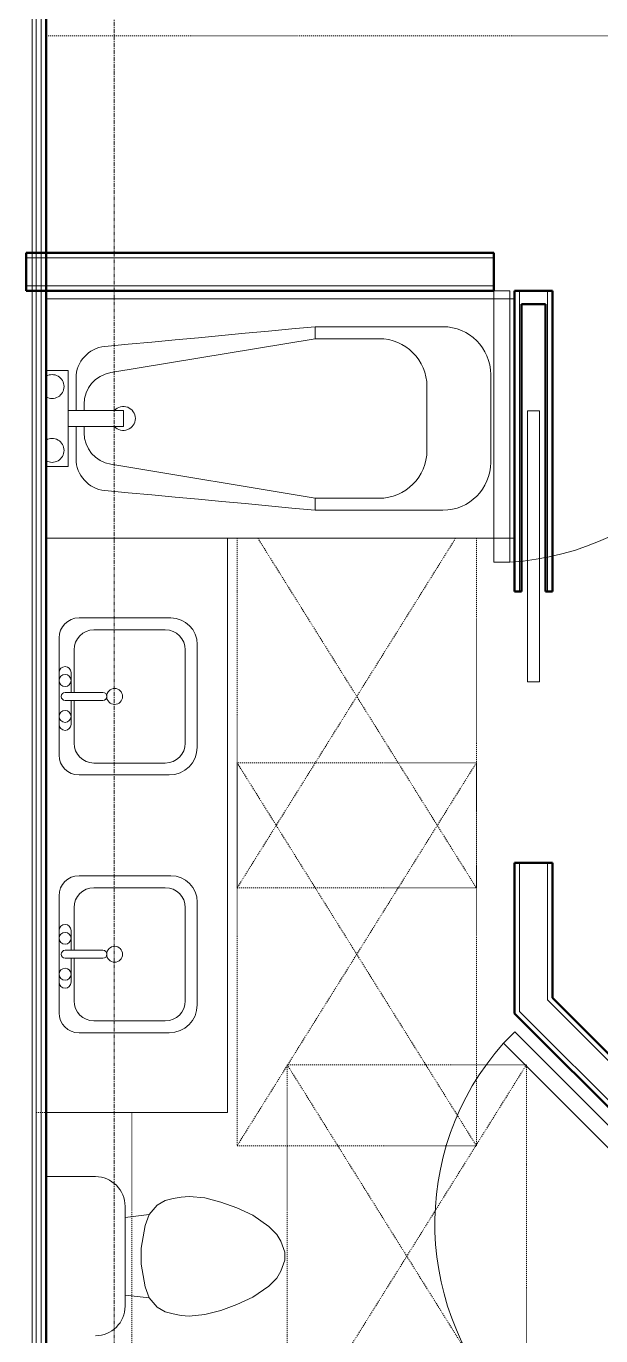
# Model space of a CAD drawing. Header units: inches. Extents: x -4217 to -1814, y 9706 to 12425.
# Drawn here: x -2511.4 to -2439.3, y 10527.8 to 10691.9 of the extents above; entities that cross this region are included whole.
import ezdxf

# ---------------------------------------------------------------- set-up
doc = ezdxf.new("R2010")
doc.units = ezdxf.units.IN
doc.header["$MEASUREMENT"] = 0
doc.linetypes.add('Dash', pattern=[0.25, 0.125, -0.125])
doc.linetypes.add('Grid Line 1_2_', pattern=[0.875, 0.5, -0.125, 0.125, -0.125])
for name, color, linetype, lineweight in [('A-DOOR-1', 7, 'Continuous', 9), ('A-DOOR-2', 50, 'Continuous', 20), ('A-GENM-HDLN-1', 7, 'Dash', 9), ('A-WALL', 113, 'Continuous', 13), ('A-WALL-3', 250, 'Continuous', 50), ('A-WALL-4', 10, 'Continuous', 13), ('I-FURN-HDLN-1', 7, 'Dash', 9), ('I-WALL-3', 2, 'Continuous', 50), ('P-SANR-FIXT-2', 7, 'Continuous', 9), ('Q-CASE-3', 7, 'Continuous', 9), ('Q-CASE-HDLN-1', 7, 'Dash', 9), ('S-GRID-1', 1, 'Grid Line 1_2_', 9)]:
    doc.layers.add(name, color=color, linetype=linetype, lineweight=lineweight)

msp = doc.modelspace()

# ---------------------------------------------------------------- linework, layer by layer
at = {"layer": 'A-DOOR-1'}
for centre, start, end in [((-2452.74874, 10658.75491), 273.365687, 0), ((-2426.06506, 10541.81297), 138.365687, 225)]:
    msp.add_arc(centre, 34.06659, start, end, dxfattribs=at)
at = {"layer": 'A-DOOR-2'}
for p, q in [((-2452.74874, 10658.75491), (-2452.74874, 10624.74708)), ((-2452.74874, 10658.75491), (-2450.74874, 10658.75491)), ((-2450.74874, 10658.75491), (-2450.74874, 10624.74708)), ((-2448.49874, 10643.72945), (-2446.99874, 10643.72945)), ((-2448.49874, 10609.72945), (-2448.49874, 10643.72945)), ((-2446.99874, 10643.72945), (-2446.99874, 10609.72945)), ((-2452.74874, 10624.74708), (-2450.74874, 10624.74708)), ((-2446.99874, 10609.72945), (-2448.49874, 10609.72945)), ((-2450.11223, 10565.86014), (-2451.52644, 10564.44592)), ((-2426.06506, 10541.81297), (-2450.11223, 10565.86014)), ((-2427.47927, 10540.39876), (-2451.52644, 10564.44592))]:
    msp.add_line(p, q, dxfattribs=at)
at = {"layer": 'A-GENM-HDLN-1'}
for p, q in [((-2457.52216, 10627.75491), (-2484.92374, 10583.91239)), ((-2484.92374, 10627.75491), (-2484.92374, 10583.91239)), ((-2482.32531, 10627.75491), (-2454.92374, 10583.91239)), ((-2454.92374, 10583.91239), (-2454.92374, 10627.75491)), ((-2484.92374, 10599.59743), (-2454.92374, 10551.59743)), ((-2454.92374, 10599.59743), (-2484.92374, 10551.59743)), ((-2484.92374, 10599.59743), (-2484.92374, 10551.59743)), ((-2454.92374, 10599.59743), (-2484.92374, 10599.59743)), ((-2454.92374, 10551.59743), (-2454.92374, 10599.59743)), ((-2484.92374, 10583.91239), (-2454.92374, 10583.91239)), ((-2478.64752, 10561.75491), (-2450.75352, 10517.12451)), ((-2448.64752, 10561.75491), (-2478.64752, 10513.75491)), ((-2478.64752, 10561.75491), (-2478.64752, 10513.75491)), ((-2448.64752, 10561.75491), (-2478.64752, 10561.75491)), ((-2448.64752, 10516.31216), (-2448.64752, 10561.75491)), ((-2484.92374, 10551.59743), (-2454.92374, 10551.59743))]:
    msp.add_line(p, q, dxfattribs=at)
at = {"layer": 'A-WALL'}
for p, q in [((-2510.62374, 10843.1394), (-2510.62374, 10457.5394)), ((-2510.12374, 10843.1394), (-2510.12374, 10457.5394)), ((-2509.49874, 10843.1394), (-2509.49874, 10457.5394))]:
    msp.add_line(p, q, dxfattribs=at)
at = {"layer": 'A-WALL-3'}
for p, q in [((-2452.74874, 10663.50491), (-2511.37374, 10663.50491)), ((-2511.37374, 10663.50491), (-2511.37374, 10658.75491)), ((-2452.74874, 10658.75491), (-2452.74874, 10663.50491)), ((-2511.37374, 10658.75491), (-2452.74874, 10658.75491)), ((-2445.37374, 10658.75491), (-2450.12374, 10658.75491)), ((-2450.12374, 10658.75491), (-2450.12374, 10621.06279)), ((-2445.37374, 10621.06279), (-2445.37374, 10658.75491)), ((-2449.24874, 10621.06279), (-2449.24874, 10657.06279)), ((-2449.24874, 10657.06279), (-2446.24874, 10657.06279)), ((-2446.24874, 10657.06279), (-2446.24874, 10621.06279)), ((-2450.12374, 10621.06279), (-2449.24874, 10621.06279)), ((-2446.24874, 10621.06279), (-2445.37374, 10621.06279)), ((-2445.37374, 10587.06279), (-2450.12374, 10587.06279)), ((-2450.12374, 10587.06279), (-2450.12374, 10574.88726)), ((-2445.37374, 10570.13726), (-2445.37374, 10587.06279)), ((-2450.12374, 10574.88726), (-2450.12374, 10569.05363)), ((-2408.94755, 10533.71107), (-2445.37374, 10570.13726)), ((-2450.12374, 10569.05363), (-2450.12374, 10568.16974)), ((-2450.12374, 10568.16974), (-2424.91601, 10542.96202))]:
    msp.add_line(p, q, dxfattribs=at)
at = {"layer": 'A-WALL-4'}
for p, q in [((-2452.74874, 10662.87991), (-2511.37374, 10662.87991)), ((-2452.74874, 10659.37991), (-2511.37374, 10659.37991)), ((-2449.49874, 10658.75491), (-2449.49874, 10621.06279)), ((-2445.99874, 10658.75491), (-2445.99874, 10621.06279)), ((-2449.49874, 10587.06279), (-2449.49874, 10574.26226)), ((-2445.99874, 10587.06279), (-2445.99874, 10570.76226)), ((-2449.49874, 10573.37838), (-2449.49874, 10574.26226)), ((-2449.49874, 10568.42863), (-2449.49874, 10573.37838)), ((-2445.99874, 10569.87838), (-2445.99874, 10570.76226)), ((-2445.99874, 10569.87838), (-2408.94755, 10532.82719)), ((-2449.49874, 10568.42863), (-2424.03213, 10542.96202))]:
    msp.add_line(p, q, dxfattribs=at)
at = {"layer": 'I-FURN-HDLN-1'}
msp.add_line((-2508.87374, 10690.72807), (-2394.12374, 10690.72807), dxfattribs=at)
at = {"layer": 'I-WALL-3'}
msp.add_line((-2508.87374, 10458.1644), (-2508.87374, 10843.1394), dxfattribs=at)
at = {"layer": 'P-SANR-FIXT-2'}
for p, q in [((-2450.12374, 10657.75491), (-2508.87374, 10657.75491)), ((-2475.12374, 10654.25491), (-2459.12374, 10654.25491)), ((-2475.12374, 10652.75491), (-2475.12374, 10654.25491)), ((-2475.12374, 10652.75491), (-2500.77857, 10648.49753)), ((-2467.12374, 10652.75491), (-2475.12374, 10652.75491)), ((-2506.12374, 10648.75491), (-2508.87374, 10648.75491)), ((-2506.12374, 10643.75491), (-2506.12374, 10648.75491)), ((-2453.12374, 10648.25491), (-2453.12374, 10637.25491)), ((-2505.12374, 10643.75491), (-2505.12374, 10647.79987)), ((-2461.12374, 10638.75491), (-2461.12374, 10646.75491)), ((-2506.12374, 10641.75491), (-2506.12374, 10643.75491)), ((-2506.12374, 10643.75491), (-2499.18624, 10643.75491)), ((-2504.12374, 10644.5515), (-2504.12374, 10643.75491)), ((-2499.18624, 10641.75491), (-2499.18624, 10643.75491)), ((-2506.12374, 10636.75491), (-2506.12374, 10641.75491)), ((-2499.18624, 10641.75491), (-2506.12374, 10641.75491)), ((-2505.12374, 10637.70995), (-2505.12374, 10641.75491)), ((-2504.12374, 10641.75491), (-2504.12374, 10640.95832)), ((-2508.87374, 10636.75491), (-2506.12374, 10636.75491)), ((-2500.77857, 10637.01228), (-2475.12374, 10632.75491)), ((-2475.12374, 10632.75491), (-2475.12374, 10631.25491)), ((-2475.12374, 10632.75491), (-2467.12374, 10632.75491)), ((-2459.12374, 10631.25491), (-2475.12374, 10631.25491)), ((-2486.12374, 10627.75491), (-2450.12374, 10627.75491)), ((-2493.24677, 10617.75491), (-2504.74874, 10617.75491)), ((-2493.24677, 10617.75491), (-2504.74874, 10617.75491)), ((-2507.24874, 10615.25491), (-2507.24874, 10600.56987)), ((-2507.24874, 10615.25491), (-2507.24874, 10600.56987)), ((-2493.9259, 10616.25491), (-2502.87374, 10616.25491)), ((-2505.37374, 10613.75491), (-2505.37374, 10608.41239)), ((-2491.4259, 10602.06987), (-2491.4259, 10613.75491)), ((-2489.9259, 10601.56987), (-2489.9259, 10614.43404)), ((-2489.9259, 10601.56987), (-2489.9259, 10614.43404)), ((-2507.24874, 10610.91239), (-2507.24874, 10604.41239)), ((-2505.74874, 10608.41239), (-2505.74874, 10610.91239)), ((-2506.48493, 10608.41239), (-2501.74658, 10608.41239)), ((-2506.48493, 10607.41239), (-2501.74658, 10607.41239)), ((-2505.74874, 10604.41239), (-2505.74874, 10607.41239)), ((-2505.37374, 10607.41239), (-2505.37374, 10602.06987)), ((-2502.87374, 10599.56987), (-2493.9259, 10599.56987)), ((-2504.74874, 10598.06987), (-2493.4259, 10598.06987)), ((-2504.74874, 10598.06987), (-2493.4259, 10598.06987)), ((-2493.24677, 10585.43995), (-2504.74874, 10585.43995)), ((-2493.24677, 10585.43995), (-2504.74874, 10585.43995)), ((-2493.9259, 10583.93995), (-2502.87374, 10583.93995)), ((-2507.24874, 10582.93995), (-2507.24874, 10568.25491)), ((-2507.24874, 10582.93995), (-2507.24874, 10568.25491)), ((-2505.37374, 10581.43995), (-2505.37374, 10576.09743)), ((-2491.4259, 10569.75491), (-2491.4259, 10581.43995)), ((-2489.9259, 10569.25491), (-2489.9259, 10582.11908)), ((-2489.9259, 10569.25491), (-2489.9259, 10582.11908)), ((-2507.24874, 10578.59743), (-2507.24874, 10572.09743)), ((-2505.74874, 10576.09743), (-2505.74874, 10578.59743)), ((-2506.48493, 10576.09743), (-2501.74658, 10576.09743)), ((-2506.48493, 10575.09743), (-2501.74658, 10575.09743)), ((-2505.74874, 10572.09743), (-2505.74874, 10575.09743)), ((-2505.37374, 10575.09743), (-2505.37374, 10569.75491)), ((-2502.87374, 10567.25491), (-2493.9259, 10567.25491)), ((-2504.74874, 10565.75491), (-2493.4259, 10565.75491)), ((-2504.74874, 10565.75491), (-2493.4259, 10565.75491)), ((-2508.87374, 10547.73113), (-2502.69752, 10547.73113)), ((-2493.94752, 10544.72281), (-2494.94752, 10544.15604)), ((-2492.94752, 10544.99076), (-2493.94752, 10544.72281)), ((-2491.94371, 10545.16775), (-2492.94752, 10544.99076)), ((-2490.94752, 10545.25491), (-2491.94371, 10545.16775)), ((-2488.95513, 10545.0806), (-2490.94752, 10545.25491)), ((-2486.94752, 10544.54266), (-2488.95513, 10545.0806)), ((-2484.94752, 10543.81472), (-2486.94752, 10544.54266)), ((-2498.97129, 10544.00491), (-2498.97129, 10531.50491)), ((-2498.97129, 10542.61657), (-2495.94752, 10542.96429)), ((-2495.94752, 10542.96429), (-2496.44752, 10541.59055)), ((-2494.94752, 10544.15604), (-2495.94752, 10542.96429)), ((-2482.94752, 10542.8821), (-2484.94752, 10543.81472)), ((-2480.94752, 10541.49467), (-2482.94752, 10542.8821)), ((-2496.44752, 10541.59055), (-2496.94752, 10538.75491)), ((-2479.94752, 10540.49467), (-2480.94752, 10541.49467)), ((-2479.44752, 10539.62865), (-2479.94752, 10540.49467)), ((-2478.94752, 10538.25491), (-2479.44752, 10539.62865)), ((-2496.94752, 10538.75491), (-2496.94752, 10536.75491)), ((-2478.94752, 10537.25491), (-2478.94752, 10538.25491)), ((-2496.94752, 10536.75491), (-2496.44752, 10533.91927)), ((-2479.44752, 10535.88117), (-2478.94752, 10537.25491)), ((-2480.94752, 10534.01514), (-2479.94752, 10535.01514)), ((-2479.94752, 10535.01514), (-2479.44752, 10535.88117)), ((-2496.44752, 10533.91927), (-2495.94752, 10532.54553)), ((-2482.94752, 10532.62771), (-2480.94752, 10534.01514)), ((-2498.97129, 10532.89325), (-2495.94752, 10532.54553)), ((-2495.94752, 10532.54553), (-2494.94752, 10531.35378)), ((-2494.94752, 10531.35378), (-2493.94752, 10530.78701)), ((-2486.94752, 10530.96716), (-2484.94752, 10531.6951)), ((-2484.94752, 10531.6951), (-2482.94752, 10532.62771)), ((-2493.94752, 10530.78701), (-2492.94752, 10530.51906)), ((-2492.94752, 10530.51906), (-2491.94371, 10530.34206)), ((-2491.94371, 10530.34206), (-2490.94752, 10530.25491)), ((-2490.94752, 10530.25491), (-2488.95513, 10530.42922)), ((-2488.95513, 10530.42922), (-2486.94752, 10530.96716))]:
    msp.add_line(p, q, dxfattribs=at)
at = {"layer": 'P-SANR-FIXT-2', "flags": 128}
for points in [[(-2501.4971, 10651.78241), (-2498.56673, 10652.05713), (-2495.63635, 10652.33185), (-2492.70598, 10652.60657), (-2489.7756, 10652.8813), (-2486.84523, 10653.15602), (-2483.91486, 10653.43074), (-2480.98448, 10653.70546), (-2478.05411, 10653.98019), (-2475.12374, 10654.25491)], [(-2475.12374, 10631.25491), (-2478.05411, 10631.52963), (-2480.98448, 10631.80435), (-2483.91486, 10632.07908), (-2486.84523, 10632.3538), (-2489.7756, 10632.62852), (-2492.70598, 10632.90324), (-2495.63635, 10633.17797), (-2498.56673, 10633.45269), (-2501.4971, 10633.72741)]]:
    msp.add_lwpolyline(points, dxfattribs=at)
at = {"layer": 'P-SANR-FIXT-2'}
for centre, radius, start, end in [((-2459.12374, 10648.25491), 6, 0, 90), ((-2501.12374, 10647.79987), 4, 95.355825, 180), ((-2467.12374, 10646.75491), 6, 0, 90), ((-2508.12374, 10646.75491), 1.5, 0, 120), ((-2500.12374, 10644.5515), 4, 99.4222692, 180), ((-2508.12374, 10646.75491), 1.5, 240, 0), ((-2499.18624, 10642.75491), 1.5, 0, 137.9289322), ((-2499.18624, 10642.75491), 1.5, 222.0710678, 0), ((-2508.12374, 10638.75491), 1.5, 0, 120), ((-2500.12374, 10640.95832), 4, 180, 260.5777308), ((-2508.12374, 10638.75491), 1.5, 240, 0), ((-2467.12374, 10638.75491), 6, 270, 0), ((-2501.12374, 10637.70995), 4, 180, 264.644175), ((-2459.12374, 10637.25491), 6, 270, 0), ((-2504.74874, 10615.25491), 2.5, 90, 180), ((-2504.74874, 10615.25491), 2.5, 90, 180), ((-2493.24677, 10614.43404), 3.32087, 360, 90), ((-2493.24677, 10614.43404), 3.32087, 360, 90), ((-2502.87374, 10613.75491), 2.5, 90, 180), ((-2493.9259, 10613.75491), 2.5, 360, 90), ((-2506.49874, 10610.91239), 0.75, 0, 180), ((-2506.49874, 10609.91239), 0.75, 90, 270), ((-2506.49874, 10609.91239), 0.75, 270, 90), ((-2500.2814, 10607.91239), 1, 90, 270), ((-2500.2814, 10607.91239), 1, 270, 90), ((-2506.48493, 10607.91239), 0.5, 90, 270), ((-2501.74658, 10607.91239), 0.5, 270, 90), ((-2506.49874, 10605.41239), 0.75, 90, 270), ((-2506.49874, 10605.41239), 0.75, 270, 90), ((-2506.49874, 10604.41239), 0.75, 180, 360), ((-2502.87374, 10602.06987), 2.5, 180, 270), ((-2493.9259, 10602.06987), 2.5, 270, 360), ((-2504.74874, 10600.56987), 2.5, 180, 270), ((-2504.74874, 10600.56987), 2.5, 180, 270), ((-2493.4259, 10601.56987), 3.5, 270, 360), ((-2493.4259, 10601.56987), 3.5, 270, 360), ((-2504.74874, 10582.93995), 2.5, 90, 180), ((-2504.74874, 10582.93995), 2.5, 90, 180), ((-2502.87374, 10581.43995), 2.5, 90, 180), ((-2493.9259, 10581.43995), 2.5, 360, 90), ((-2493.24677, 10582.11908), 3.32087, 360, 90), ((-2493.24677, 10582.11908), 3.32087, 360, 90), ((-2506.49874, 10578.59743), 0.75, 0, 180), ((-2506.49874, 10577.59743), 0.75, 90, 270), ((-2506.49874, 10577.59743), 0.75, 270, 90), ((-2506.48493, 10575.59743), 0.5, 90, 270), ((-2501.74658, 10575.59743), 0.5, 270, 90), ((-2500.2814, 10575.59743), 1, 90, 270), ((-2500.2814, 10575.59743), 1, 270, 90), ((-2506.49874, 10573.09743), 0.75, 90, 270), ((-2506.49874, 10573.09743), 0.75, 270, 90), ((-2506.49874, 10572.09743), 0.75, 180, 360), ((-2502.87374, 10569.75491), 2.5, 180, 270), ((-2493.9259, 10569.75491), 2.5, 270, 360), ((-2493.4259, 10569.25491), 3.5, 270, 360), ((-2493.4259, 10569.25491), 3.5, 270, 360), ((-2504.74874, 10568.25491), 2.5, 180, 270), ((-2504.74874, 10568.25491), 2.5, 180, 270), ((-2502.69752, 10544.00491), 3.72622, 360, 90), ((-2502.69752, 10531.50491), 3.72622, 270, 360)]:
    msp.add_arc(centre, radius, start, end, dxfattribs=at)
at = {"layer": 'Q-CASE-3'}
for p, q in [((-2486.12374, 10627.75491), (-2508.87374, 10627.75491)), ((-2486.12374, 10555.75491), (-2486.12374, 10627.75491)), ((-2508.87374, 10555.75491), (-2486.12374, 10555.75491))]:
    msp.add_line(p, q, dxfattribs=at)
at = {"layer": 'Q-CASE-HDLN-1'}
for p, q in [((-2510.12374, 10519.75491), (-2510.12374, 10555.75491)), ((-2510.12374, 10555.75491), (-2498.12374, 10555.75491)), ((-2498.12374, 10555.75491), (-2498.12374, 10519.75491))]:
    msp.add_line(p, q, dxfattribs=at)
at = {"layer": 'S-GRID-1'}
msp.add_line((-2500.32374, 9836.17969), (-2500.32374, 12376.79045), dxfattribs=at)

doc.saveas('drawing.dxf')
